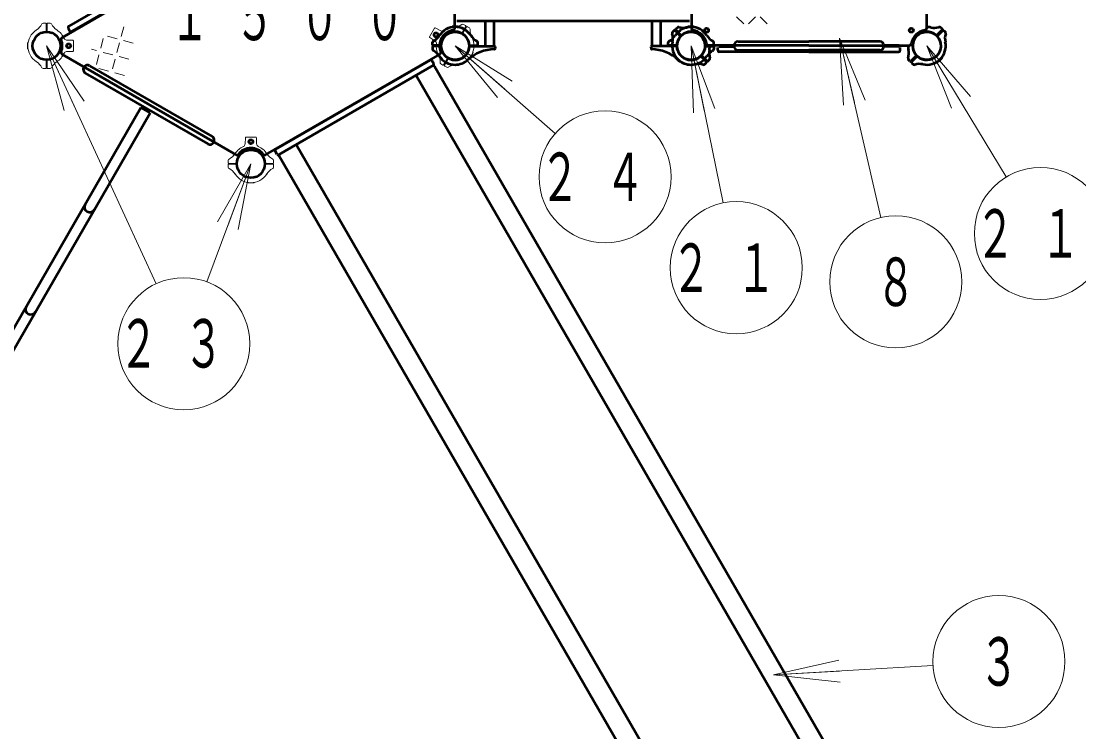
# Model space of a CAD drawing. Units: millimetres on the paper. Extents: x -385 to 0, y -594 to 267.
# Drawn here: x -310.44 to -262.39, y 130.4 to 162.67 of the extents above; entities that cross this region are included whole.
import ezdxf
from ezdxf.enums import TextEntityAlignment as Align

# ---------------------------------------------------------------- set-up
doc = ezdxf.new("R2010")
doc.units = ezdxf.units.MM
doc.layers.add('LY_1', color=140, linetype='Continuous', lineweight=50)
doc.styles.add('ＭＳ ゴシック', font='')
doc.styles.get('ＭＳ ゴシック').set_extended_font_data('MS Gothic')

msp = doc.modelspace()

# ---------------------------------------------------------------- linework, layer by layer
at = {"layer": 'LY_1'}
for p, q in [((-290.744, 162.331), (-290.744, 171.485)), ((-279.987, 166.908), (-279.987, 162.331)), ((-269.315, 166.908), (-269.315, 162.331)), ((-300.666, 166.499), (-308.594, 161.922)), ((-301.281, 166.482), (-308.271, 162.447)), ((-301.146, 166.247), (-308.136, 162.212)), ((-290.865, 162.396), (-290.865, 162.398)), ((-280.08, 162.672), (-290.651, 162.672)), ((-290.58, 162.396), (-290.58, 162.398)), ((-289.345, 161.529), (-289.345, 162.672)), ((-288.957, 161.529), (-288.957, 162.672)), ((-281.774, 161.529), (-281.774, 162.672)), ((-281.385, 161.529), (-281.385, 162.672)), ((-280.151, 162.396), (-280.151, 162.398)), ((-279.865, 162.396), (-279.865, 162.398)), ((-308.298, 162.349), (-308.233, 162.238)), ((-280.776, 162.246), (-280.847, 162.17)), ((-280.497, 162.009), (-280.735, 162.247)), ((-280.704, 162.319), (-280.628, 162.389)), ((-280.466, 162.039), (-280.704, 162.277)), ((-268.836, 162.039), (-268.598, 162.277)), ((-268.805, 162.009), (-268.567, 162.247)), ((-268.598, 162.319), (-268.674, 162.389)), ((-268.526, 162.246), (-268.455, 162.17)), ((-291.757, 161.602), (-291.753, 161.714)), ((-291.757, 161.5), (-291.754, 161.396)), ((-291.392, 161.572), (-291.729, 161.572)), ((-291.392, 161.529), (-291.729, 161.529)), ((-290.053, 161.572), (-289.716, 161.572)), ((-290.053, 161.529), (-288.93, 161.529)), ((-289.688, 161.602), (-289.691, 161.706)), ((-288.902, 161.499), (-288.906, 161.425)), ((-281.829, 161.499), (-281.825, 161.425)), ((-280.678, 161.529), (-281.8, 161.529)), ((-281.043, 161.602), (-281.039, 161.706)), ((-280.678, 161.572), (-281.014, 161.572)), ((-279.339, 161.572), (-279.002, 161.572)), ((-279.339, 161.529), (-279.002, 161.529)), ((-274.651, 161.572), (-279.228, 161.572)), ((-278.974, 161.602), (-278.977, 161.714)), ((-278.974, 161.5), (-278.977, 161.396)), ((-278.794, 161.351), (-278.794, 161.479)), ((-278.751, 161.528), (-278.751, 161.574)), ((-278.751, 161.574), (-278.058, 161.574)), ((-278.751, 161.528), (-278.058, 161.528)), ((-277.865, 161.745), (-274.651, 161.745)), ((-271.437, 161.745), (-274.651, 161.745)), ((-274.651, 161.572), (-270.074, 161.572)), ((-270.551, 161.574), (-271.244, 161.574)), ((-270.551, 161.528), (-271.244, 161.528)), ((-270.551, 161.528), (-270.551, 161.574)), ((-270.508, 161.351), (-270.508, 161.479)), ((-308.594, 161.179), (-300.666, 156.602)), ((-299.336, 156.602), (-291.409, 161.179)), ((-280.707, 161.054), (-280.708, 161.053)), ((-279.55, 161.062), (-279.312, 160.824)), ((-279.52, 161.093), (-279.282, 160.855)), ((-274.651, 161.279), (-278.722, 161.279)), ((-277.865, 161.357), (-274.651, 161.357)), ((-271.437, 161.357), (-274.651, 161.357)), ((-274.651, 161.279), (-270.58, 161.279)), ((-269.783, 161.093), (-270.02, 160.855)), ((-269.752, 161.062), (-269.99, 160.824)), ((-268.595, 161.054), (-268.594, 161.053)), ((-307.327, 160.648), (-301.76, 157.433)), ((-298.882, 156.84), (-291.842, 160.904)), ((-298.746, 156.605), (-291.706, 160.669)), ((-291.691, 160.728), (-291.784, 160.889)), ((-269.79, 122.722), (-291.665, 160.611)), ((-280.505, 160.852), (-280.506, 160.851)), ((-279.313, 160.783), (-279.395, 160.707)), ((-279.241, 160.855), (-279.164, 160.937)), ((-270.062, 160.855), (-270.138, 160.937)), ((-269.989, 160.783), (-269.907, 160.707)), ((-268.797, 160.852), (-268.796, 160.851)), ((-307.522, 160.311), (-301.954, 157.097)), ((-270.594, 122.258), (-292.469, 160.147)), ((-320.78, 131.405), (-304.994, 158.746)), ((-304.573, 158.503), (-304.994, 158.746)), ((-320.359, 131.162), (-304.573, 158.503)), ((-298.805, 156.621), (-298.897, 156.782)), ((-276.037, 119.115), (-297.912, 157.004)), ((-276.841, 118.651), (-298.716, 156.54))]:
    msp.add_line(p, q, dxfattribs=at)
at = {"layer": 'LY_1', "color": 7, "lineweight": 13}
for p, q in [((-309.331, 162.586), (-309.435, 162.582)), ((-309.302, 162.22), (-309.302, 162.557)), ((-309.259, 162.22), (-309.259, 162.557)), ((-309.229, 162.586), (-309.125, 162.582)), ((-305.778, 162.416), (-305.896, 161.977)), ((-290.406, 162.141), (-290.238, 162.433)), ((-290.369, 162.12), (-290.201, 162.411)), ((-290.249, 162.472), (-290.349, 162.525)), ((-290.161, 162.421), (-290.066, 162.362)), ((-277.614, 162.552), (-277.935, 162.874)), ((-277.078, 162.874), (-277.4, 162.552)), ((-276.542, 162.552), (-276.864, 162.874)), ((-306.081, 161.87), (-306.52, 161.988)), ((-291.885, 161.965), (-291.663, 162.351)), ((-291.876, 161.927), (-291.641, 161.78)), ((-291.625, 162.362), (-291.38, 162.232)), ((-310.125, 161.694), (-310.128, 161.694)), ((-308.479, 158.617), (-309.28, 161.551)), ((-309.28, 161.551), (-307.571, 159.035)), ((-309.28, 161.551), (-308.025, 158.826)), ((-309.28, 161.551), (-304.304, 150.747)), ((-308.093, 161.802), (-308.37, 161.811)), ((-308.066, 161.773), (-308.066, 161.328)), ((-306.706, 161.881), (-306.824, 161.442)), ((-305.974, 161.685), (-306.092, 161.246)), ((-305.349, 161.674), (-305.788, 161.792)), ((-288.792, 159.2), (-290.722, 161.551)), ((-290.722, 161.551), (-288.134, 159.954)), ((-290.722, 161.551), (-288.463, 159.577)), ((-290.722, 161.551), (-286.172, 157.575)), ((-279.898, 158.511), (-280.008, 161.551)), ((-280.008, 161.551), (-278.919, 158.711)), ((-280.008, 161.551), (-279.408, 158.611)), ((-280.008, 161.551), (-278.552, 154.414)), ((-273.074, 158.863), (-273.261, 161.899)), ((-273.261, 161.899), (-272.099, 159.088)), ((-273.261, 161.899), (-272.587, 158.976)), ((-273.261, 161.899), (-271.382, 153.756)), ((-268.169, 158.725), (-269.294, 161.551)), ((-269.294, 161.551), (-267.313, 159.243)), ((-269.294, 161.551), (-267.741, 158.984)), ((-269.294, 161.551), (-265.691, 155.597)), ((-310.125, 161.408), (-310.128, 161.408)), ((-308.093, 161.3), (-308.37, 161.29)), ((-307.009, 161.334), (-307.243, 161.397)), ((-306.902, 161.149), (-307.02, 160.71)), ((-306.277, 161.138), (-306.716, 161.256)), ((-306.17, 160.953), (-306.288, 160.514)), ((-305.545, 160.942), (-305.985, 161.06)), ((-291.076, 160.982), (-291.244, 160.69)), ((-291.039, 160.96), (-291.207, 160.669)), ((-290.062, 161.005), (-290.06, 161.003)), ((-289.919, 161.252), (-289.917, 161.251)), ((-309.331, 160.516), (-309.443, 160.52)), ((-309.302, 160.881), (-309.302, 160.545)), ((-309.259, 160.881), (-309.259, 160.545)), ((-309.229, 160.516), (-309.117, 160.52)), ((-306.473, 160.407), (-306.912, 160.524)), ((-298.69, 156.637), (-291.762, 160.637)), ((-291.284, 160.68), (-291.372, 160.735)), ((-291.196, 160.629), (-291.104, 160.58)), ((-305.742, 160.211), (-306.181, 160.328)), ((-300.252, 157.38), (-300.262, 157.104)), ((-300.224, 157.408), (-299.779, 157.408)), ((-299.75, 157.38), (-299.741, 157.104)), ((-300.001, 156.194), (-302.001, 150.833)), ((-301.518, 153.558), (-300.001, 156.194)), ((-300.001, 156.194), (-301.05, 153.383)), ((-301.036, 156.245), (-301.032, 156.349)), ((-300.671, 156.215), (-301.007, 156.215)), ((-300.671, 156.172), (-301.007, 156.172)), ((-300.001, 156.194), (-300.581, 153.208)), ((-299.332, 156.215), (-298.995, 156.215)), ((-299.332, 156.172), (-298.995, 156.172)), ((-298.967, 156.245), (-298.971, 156.357)), ((-301.036, 156.143), (-301.032, 156.039)), ((-298.967, 156.143), (-298.971, 156.03)), ((-300.144, 155.349), (-300.144, 155.346)), ((-299.858, 155.349), (-299.858, 155.346)), ((-276.264, 132.977), (-273.299, 133.655)), ((-276.264, 132.977), (-269.016, 133.411)), ((-276.264, 132.977), (-273.269, 133.156)), ((-273.239, 132.657), (-276.264, 132.977))]:
    msp.add_line(p, q, dxfattribs=at)
at = {"layer": 'LY_1'}
for centre, radius in [((-309.28, 161.551), 0.636), ((-309.28, 161.551), 0.636), ((-309.28, 161.551), 0.636), ((-291.589, 162.051), 0.0929), ((-290.722, 161.551), 0.636), ((-290.722, 161.551), 0.636), ((-290.722, 161.551), 0.636), ((-280.008, 161.551), 0.636), ((-279.301, 162.258), 0.0929), ((-270.001, 162.258), 0.0929), ((-269.294, 161.551), 0.636), ((-308.28, 161.551), 0.0929), ((-300.001, 157.194), 0.0929), ((-300.001, 156.194), 0.636), ((-300.001, 156.194), 0.636), ((-300.001, 156.194), 0.636)]:
    msp.add_circle(centre, radius, dxfattribs=at)
at = {"layer": 'LY_1', "color": 7, "lineweight": 13}
for centre, radius in [((-309.28, 161.551), 0.636), ((-290.722, 161.551), 0.636), ((-280.008, 161.551), 0.636), ((-269.294, 161.551), 0.636), ((-283.913, 155.601), 3), ((-300.001, 156.194), 0.636), ((-264.138, 153.03), 3), ((-277.952, 151.475), 3), ((-270.708, 150.833), 3), ((-303.05, 148.022), 3), ((-266.021, 133.59), 3)]:
    msp.add_circle(centre, radius, dxfattribs=at)
for centre, radius, start, end in [((-310.13, 162.873), 0.714, 302.7272, 332.5412), ((-309.433, 162.511), 0.0714, 92, 152.5412), ((-309.33, 162.557), 0.0286, 0, 92), ((-309.23, 162.557), 0.0286, 88, 180), ((-309.128, 162.511), 0.0714, 27.4588, 88), ((-308.431, 162.873), 0.714, 207.4588, 237.2728), ((-290.722, 161.551), 0.857, 92.7272, 126.8676), ((-290.797, 163.12), 0.714, 272.7272, 302.5412), ((-290.375, 162.458), 0.0714, 62, 122.5412), ((-290.263, 162.447), 0.0286, 330, 62), ((-290.176, 162.397), 0.0286, 58, 150), ((-309.28, 161.551), 0.857, 122.7272, 180), ((-309.28, 161.551), 0.643, 94.2707, 180), ((-309.33, 162.22), 0.0286, 274.2707, 0), ((-309.23, 162.22), 0.0286, 180, 265.7293), ((-309.28, 161.551), 0.643, 0, 85.7293), ((-309.28, 161.551), 0.857, 23.1324, 57.2728), ((-291.861, 161.951), 0.0286, 150, 238), ((-291.638, 162.336), 0.0286, 62, 150), ((-291.313, 162.358), 0.143, 242, 306.2094), ((-290.722, 161.551), 0.643, 64.2707, 150), ((-290.431, 162.156), 0.0286, 244.2707, 330), ((-290.344, 162.106), 0.0286, 150, 235.7293), ((-290.722, 161.551), 0.643, 330, 55.7293), ((-290.111, 162.306), 0.0714, 357.4588, 58), ((-289.326, 162.271), 0.714, 177.4588, 207.2728), ((-290.722, 161.551), 0.857, 330, 27.2728), ((-309.28, 161.551), 0.871, 171.3731, 180), ((-309.28, 161.551), 0.871, 180, 188.6269), ((-310.128, 161.679), 0.0143, 90, 171.3731), ((-309.28, 161.551), 0.857, 180, 237.2728), ((-309.28, 161.551), 0.643, 180, 265.7293), ((-309.28, 161.551), 0.643, 274.2707, 0), ((-308.365, 161.954), 0.143, 203.7906, 268), ((-308.094, 161.773), 0.0286, 0, 88), ((-291.717, 161.659), 0.143, 353.7906, 58), ((-290.722, 161.551), 0.857, 173.1324, 207.2728), ((-290.722, 161.551), 0.643, 150, 235.7293), ((-310.128, 161.422), 0.0143, 188.6269, 270), ((-309.28, 161.551), 0.857, 302.7272, 336.8676), ((-308.365, 161.147), 0.143, 92, 156.2094), ((-308.094, 161.328), 0.0286, 272, 0), ((-292.119, 160.831), 0.714, 357.4588, 27.2728), ((-291.101, 160.996), 0.0286, 330, 55.7293), ((-291.014, 160.946), 0.0286, 64.2707, 150), ((-290.722, 161.551), 0.643, 244.2707, 330), ((-290.722, 161.551), 0.857, 272.7272, 330), ((-290.053, 161.016), 0.0143, 240, 321.3731), ((-290.722, 161.551), 0.871, 321.3731, 330), ((-290.722, 161.551), 0.871, 330, 338.6269), ((-289.924, 161.238), 0.0143, 338.6269, 60), ((-310.13, 160.229), 0.714, 27.4588, 57.2728), ((-309.433, 160.591), 0.0714, 207.4588, 268), ((-309.33, 160.545), 0.0286, 268, 0), ((-309.33, 160.881), 0.0286, 0, 85.7293), ((-309.23, 160.881), 0.0286, 94.2707, 180), ((-309.23, 160.545), 0.0286, 180, 272), ((-309.128, 160.591), 0.0714, 272, 332.5412), ((-308.431, 160.229), 0.714, 122.7272, 152.5412), ((-291.334, 160.796), 0.0714, 177.4588, 238), ((-291.269, 160.705), 0.0286, 238, 330), ((-291.182, 160.655), 0.0286, 150, 242), ((-291.07, 160.644), 0.0714, 242, 302.5412), ((-290.648, 159.981), 0.714, 92.7272, 122.5412), ((-300.224, 157.379), 0.0286, 90, 178), ((-299.779, 157.379), 0.0286, 2, 90), ((-301.323, 157.043), 0.714, 297.4588, 327.2728), ((-300.001, 156.194), 0.857, 113.1324, 147.2728), ((-300.001, 156.194), 0.643, 90, 175.7293), ((-300.405, 157.109), 0.143, 293.7906, 358), ((-300.001, 156.194), 0.643, 4.2707, 90), ((-299.598, 157.109), 0.143, 182, 246.2094), ((-300.001, 156.194), 0.857, 32.7272, 66.8676), ((-298.679, 157.043), 0.714, 212.7272, 242.5412), ((-301.007, 156.244), 0.0286, 178, 270), ((-301.007, 156.144), 0.0286, 90, 182), ((-300.961, 156.346), 0.0714, 117.4588, 178), ((-300.671, 156.244), 0.0286, 270, 355.7293), ((-300.671, 156.144), 0.0286, 4.2707, 90), ((-299.332, 156.244), 0.0286, 184.2707, 270), ((-299.332, 156.144), 0.0286, 90, 175.7293), ((-299.042, 156.346), 0.0714, 2, 62.5412), ((-298.995, 156.244), 0.0286, 270, 2), ((-298.995, 156.144), 0.0286, 358, 90), ((-300.961, 156.041), 0.0714, 182, 242.5412), ((-301.323, 155.344), 0.714, 32.7272, 62.5412), ((-300.001, 156.194), 0.857, 212.7272, 270), ((-300.001, 156.194), 0.643, 184.2707, 270), ((-300.001, 156.194), 0.643, 270, 355.7293), ((-300.001, 156.194), 0.857, 270, 327.2728), ((-298.679, 155.344), 0.714, 117.4588, 147.2728), ((-299.042, 156.041), 0.0714, 297.4588, 358), ((-300.13, 155.346), 0.0143, 180, 261.3731), ((-300.001, 156.194), 0.871, 261.3731, 270), ((-300.001, 156.194), 0.871, 270, 278.6269), ((-299.873, 155.346), 0.0143, 278.6269, 0)]:
    msp.add_arc(centre, radius, start, end, dxfattribs=at)
at = {"layer": 'LY_1'}
for centre, radius, start, end in [((-308.236, 162.385), 0.0714, 120, 210), ((-290.722, 161.551), 0.857, 90, 147.2728), ((-290.851, 162.398), 0.0143, 98.6269, 180), ((-290.722, 161.551), 0.871, 90, 98.6269), ((-290.722, 161.551), 0.871, 81.3731, 90), ((-290.722, 161.551), 0.857, 32.7272, 90), ((-290.594, 162.398), 0.0143, 0, 81.3731), ((-280.008, 161.551), 0.857, 90, 147.2728), ((-280.579, 162.337), 0.0714, 72.4588, 133), ((-280.342, 163.086), 0.714, 252.4588, 282.2728), ((-280.008, 161.551), 0.857, 88.5675, 102.2728), ((-280.137, 162.398), 0.0143, 98.6269, 180), ((-280.008, 161.551), 0.871, 90, 98.6269), ((-280.008, 161.551), 0.871, 81.3731, 90), ((-280.008, 161.551), 0.857, 32.7272, 90), ((-279.88, 162.398), 0.0143, 0, 81.3731), ((-269.294, 161.551), 0.857, 77.7272, 91.4325), ((-268.96, 163.086), 0.714, 257.7272, 287.5412), ((-268.723, 162.337), 0.0714, 47, 107.5412), ((-308.558, 161.861), 0.0714, 120, 203.2128), ((-308.171, 162.273), 0.0714, 210, 300), ((-292.044, 162.4), 0.714, 297.4588, 327.2728), ((-290.722, 161.551), 0.714, 96.7872, 203.2128), ((-290.722, 161.551), 0.643, 90, 175.7293), ((-290.815, 162.331), 0.0714, 276.7872, 0), ((-290.722, 161.551), 0.643, 4.2707, 90), ((-289.401, 162.4), 0.714, 212.7272, 242.5412), ((-281.33, 162.4), 0.714, 297.4588, 327.2728), ((-280.795, 162.122), 0.0714, 137, 197.5412), ((-281.544, 161.885), 0.714, 347.7272, 17.5412), ((-280.755, 162.227), 0.0286, 45, 137), ((-280.684, 162.298), 0.0286, 133, 225), ((-280.008, 161.551), 0.643, 139.2707, 225), ((-280.008, 161.551), 0.643, 90, 175.7293), ((-280.517, 161.989), 0.0286, 319.2707, 45), ((-280.446, 162.06), 0.0286, 225, 310.7293), ((-280.008, 161.551), 0.643, 45, 130.7293), ((-280.008, 161.551), 0.643, 4.2707, 90), ((-279.915, 162.331), 0.0714, 180, 263.2128), ((-280.008, 161.551), 0.714, 6.7872, 83.2128), ((-280.008, 161.551), 0.643, 319.2707, 45), ((-278.686, 162.4), 0.714, 212.7272, 242.5412), ((-269.294, 161.551), 0.714, 96.7872, 173.2128), ((-269.294, 161.551), 0.643, 135, 220.7293), ((-269.294, 161.551), 0.643, 49.2707, 135), ((-269.387, 162.331), 0.0714, 276.7872, 0), ((-268.856, 162.06), 0.0286, 229.2707, 315), ((-269.294, 161.551), 0.643, 315, 40.7293), ((-268.785, 161.989), 0.0286, 135, 220.7293), ((-268.618, 162.298), 0.0286, 315, 47), ((-268.547, 162.227), 0.0286, 43, 135), ((-267.758, 161.885), 0.714, 162.4588, 192.2728), ((-268.508, 162.122), 0.0714, 342.4588, 43), ((-309.28, 161.551), 0.714, 336.7872, 23.2128), ((-291.729, 161.601), 0.0286, 178, 270), ((-291.729, 161.501), 0.0286, 90, 182), ((-291.682, 161.703), 0.0714, 117.4588, 178), ((-291.392, 161.601), 0.0286, 270, 355.7293), ((-291.392, 161.501), 0.0286, 4.2707, 90), ((-290.722, 161.551), 0.643, 184.2707, 270), ((-290.722, 161.551), 0.643, 270, 355.7293), ((-290.053, 161.601), 0.0286, 184.2707, 270), ((-290.053, 161.501), 0.0286, 90, 175.7293), ((-289.763, 161.703), 0.0714, 2, 62.5412), ((-289.716, 161.601), 0.0286, 270, 2), ((-288.93, 161.501), 0.0286, 357, 90), ((-281.8, 161.501), 0.0286, 90, 183), ((-281.014, 161.601), 0.0286, 178, 270), ((-280.968, 161.703), 0.0714, 117.4588, 178), ((-280.008, 161.551), 0.857, 167.7272, 225), ((-280.678, 161.601), 0.0286, 270, 355.7293), ((-280.678, 161.501), 0.0286, 4.2707, 90), ((-280.008, 161.551), 0.643, 184.2707, 270), ((-280.008, 161.551), 0.643, 270, 355.7293), ((-279.339, 161.601), 0.0286, 184.2707, 270), ((-279.339, 161.501), 0.0286, 90, 175.7293), ((-279.228, 161.644), 0.0714, 186.7872, 270), ((-280.008, 161.551), 0.857, 347.7272, 1.4325), ((-279.049, 161.703), 0.0714, 2, 62.5412), ((-279.002, 161.601), 0.0286, 270, 2), ((-279.002, 161.501), 0.0286, 358, 90), ((-277.865, 161.551), 0.194, 90, 270), ((-271.437, 161.551), 0.194, 270, 90), ((-269.294, 161.551), 0.857, 178.5675, 192.2728), ((-270.074, 161.644), 0.0714, 270, 353.2128), ((-269.294, 161.551), 0.857, 315, 12.2728), ((-308.558, 161.241), 0.0714, 156.7872, 240), ((-291.682, 161.398), 0.0714, 182, 242.5412), ((-291.682, 161.398), 0.0714, 182, 242.5412), ((-292.044, 160.701), 0.714, 32.7272, 62.5412), ((-290.722, 161.551), 0.857, 212.7272, 270), ((-291.445, 161.241), 0.0714, 300, 23.2128), ((-288.899, 159.541), 1.857, 91.0841, 132.2172), ((-288.934, 161.426), 0.0286, 271.0842, 357), ((-281.796, 161.426), 0.0286, 183, 268.9158), ((-281.832, 159.541), 1.857, 47.7828, 88.9159), ((-280.698, 161.043), 0.0143, 135, 216.3731), ((-280.008, 161.551), 0.871, 216.3731, 225), ((-280.008, 161.551), 0.643, 225, 310.7293), ((-280.008, 161.551), 0.857, 270, 327.2728), ((-279.57, 161.042), 0.0286, 45, 130.7293), ((-279.499, 161.113), 0.0286, 139.2707, 225), ((-278.686, 160.701), 0.714, 117.4588, 147.2728), ((-278.473, 161.217), 0.714, 167.7272, 197.5412), ((-279.222, 160.98), 0.0714, 317, 17.5412), ((-279.049, 161.398), 0.0714, 297.4588, 358), ((-279.049, 161.398), 0.0714, 297.4588, 358), ((-278.722, 161.351), 0.0714, 180, 270), ((-270.58, 161.351), 0.0714, 270, 0), ((-270.08, 160.98), 0.0714, 162.4588, 223), ((-270.829, 161.217), 0.714, 342.4588, 12.2728), ((-269.803, 161.113), 0.0286, 315, 40.7293), ((-269.732, 161.042), 0.0286, 49.2707, 135), ((-269.294, 161.551), 0.643, 229.2707, 315), ((-269.294, 161.551), 0.871, 315, 323.6269), ((-268.604, 161.043), 0.0143, 323.6269, 45), ((-307.424, 160.479), 0.194, 60, 240), ((-291.821, 160.867), 0.0429, 30, 120), ((-291.726, 160.575), 0.0714, 30, 120), ((-291.728, 160.706), 0.0429, 300, 30), ((-290.722, 161.551), 0.857, 270, 312.2172), ((-280.008, 161.551), 0.871, 225, 233.6269), ((-280.008, 161.551), 0.857, 225, 282.2728), ((-280.008, 161.551), 0.857, 227.7828, 270), ((-280.517, 160.861), 0.0143, 233.6269, 315), ((-279.674, 160.015), 0.714, 72.4588, 102.2728), ((-279.437, 160.765), 0.0714, 252.4588, 313), ((-279.332, 160.804), 0.0286, 313, 45), ((-279.261, 160.875), 0.0286, 225, 317), ((-270.041, 160.875), 0.0286, 223, 315), ((-269.97, 160.804), 0.0286, 135, 227), ((-269.865, 160.765), 0.0714, 227, 287.5412), ((-269.628, 160.015), 0.714, 77.7272, 107.5412), ((-269.294, 161.551), 0.857, 257.7272, 315), ((-268.786, 160.861), 0.0143, 225, 306.3731), ((-269.294, 161.551), 0.871, 306.3731, 315), ((-292.407, 160.182), 0.0714, 120, 210), ((-301.857, 157.265), 0.194, 240, 60), ((-300.001, 156.194), 0.714, 36.7872, 143.2128), ((-298.86, 156.803), 0.0429, 120, 210), ((-298.655, 156.575), 0.0714, 120, 210), ((-297.974, 156.968), 0.0714, 30, 120), ((-300.631, 156.664), 0.0714, 240, 323.2128), ((-299.372, 156.664), 0.0714, 216.7872, 300), ((-298.767, 156.642), 0.0429, 210, 300), ((-307.319, 154.233), 0.243, 150, 330), ((-309.998, 149.593), 0.243, 150, 330)]:
    msp.add_arc(centre, radius, start, end, dxfattribs=at)

# ---------------------------------------------------------------- texts
at = {"layer": 'LY_1', "color": 7, "style": 'ＭＳ ゴシック', "width": 0.6}
for s, p in [('８', (-270.708, 150.833)), ('３', (-266.021, 133.59))]:
    msp.add_text(s, height=2.199, dxfattribs=at).set_placement(p, align=Align.MIDDLE_CENTER)
at = {"layer": 'LY_1', "color": 7, "char_height": 2.199, "style": 'ＭＳ ゴシック'}
for s, insert, attachment_point in [('\\T1.64;\\W0.6;１５００', (-303.682, 162.89), 4), ('\\T1.64;\\W0.6;２４', (-283.913, 155.601), 5), ('\\T1.64;\\W0.6;２１', (-264.138, 153.03), 5), ('\\T1.64;\\W0.6;２１', (-277.952, 151.475), 5), ('\\T1.64;\\W0.6;２３', (-303.05, 148.022), 5)]:
    msp.add_mtext(s, dxfattribs=dict(at, insert=insert, attachment_point=attachment_point))

doc.saveas('drawing.dxf')
